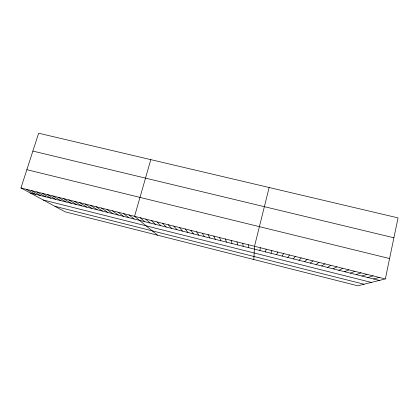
<?xml version="1.0" encoding="UTF-8"?>
<svg xmlns="http://www.w3.org/2000/svg" width="419" height="419" viewBox="0 0 419 419"><rect width="100%" height="100%" fill="white"/><g stroke="black" fill="none" stroke-linecap="round" stroke-linejoin="round"><path stroke-width="0.63" d="M253.825 259.518L254.516 246.278L269.139 187.513M259.9 250.504L260.304 247.723M385.344 278.944L398.05 217.885L38.653 133.216L20.95 187.958L65.17 211.841L357.753 285.784L385.344 278.944L20.95 187.958M265.452 251.892L266.102 249.169M150.814 159.639L134.557 216.324L157.434 235.159M271.009 253.28L271.91 250.62M276.587 254.679L277.739 252.076M282.176 256.077L283.584 253.537M287.78 257.481L289.445 254.998M293.4 258.884L295.316 256.465M299.03 260.299L301.209 257.936M304.676 261.713L307.117 259.408M310.338 263.127L313.035 260.89M316.01 264.546L318.974 262.373M321.698 265.971L324.929 263.86M327.401 267.401L330.895 265.347M333.121 268.83L336.881 266.845M338.856 270.265L342.883 268.343M344.601 271.706L348.901 269.841M350.363 273.146L354.935 271.35M356.14 274.597L360.984 272.858M361.932 276.042L367.049 274.377M367.741 277.498L373.13 275.896M373.565 278.954L379.226 277.415M32.876 151.081L393.907 237.788M26.858 169.69L389.586 258.549M30.351 193.033L379.399 280.416M43.199 199.973L371.344 282.416M54.957 206.326L364.038 284.223M26.224 189.273L35.421 194.306M31.509 190.593L40.502 195.573M36.809 191.918L45.592 196.851M42.125 193.243L50.699 198.129M47.452 194.573L55.821 199.413M52.789 195.909L60.949 200.696M58.147 197.244L66.092 201.984M63.51 198.585L71.251 203.273M68.894 199.926L76.415 204.566M74.289 201.277L81.6 205.865M79.699 202.628L86.791 207.164M85.12 203.98L91.997 208.468M90.556 205.336L97.218 209.772M96.009 206.698L102.451 211.087M101.471 208.065L107.693 212.396M106.95 209.432L112.952 213.716M112.444 210.804L118.226 215.036M117.949 212.176L123.511 216.356M123.469 213.554L128.806 217.681M129.005 214.937L134.117 219.011M140.119 217.712L144.775 221.682M145.702 219.106L150.128 223.018M151.29 220.504L155.491 224.364M156.9 221.902L160.87 225.71M162.525 223.306L166.259 227.056M168.16 224.715L171.659 228.413M173.812 226.124L177.08 229.769M179.479 227.538L182.511 231.126M185.161 228.957L187.953 232.487M190.855 230.382L193.41 233.854M196.569 231.807L198.884 235.227M202.293 233.236L204.367 236.599M208.034 234.671L209.867 237.976M213.795 236.107L215.382 239.354M219.566 237.552L220.907 240.742M225.354 238.992L226.449 242.13M231.152 240.443L232.006 243.518M236.971 241.894L237.578 244.911M242.805 243.355L243.161 246.309M248.656 244.811L248.755 247.713"/></g></svg>
